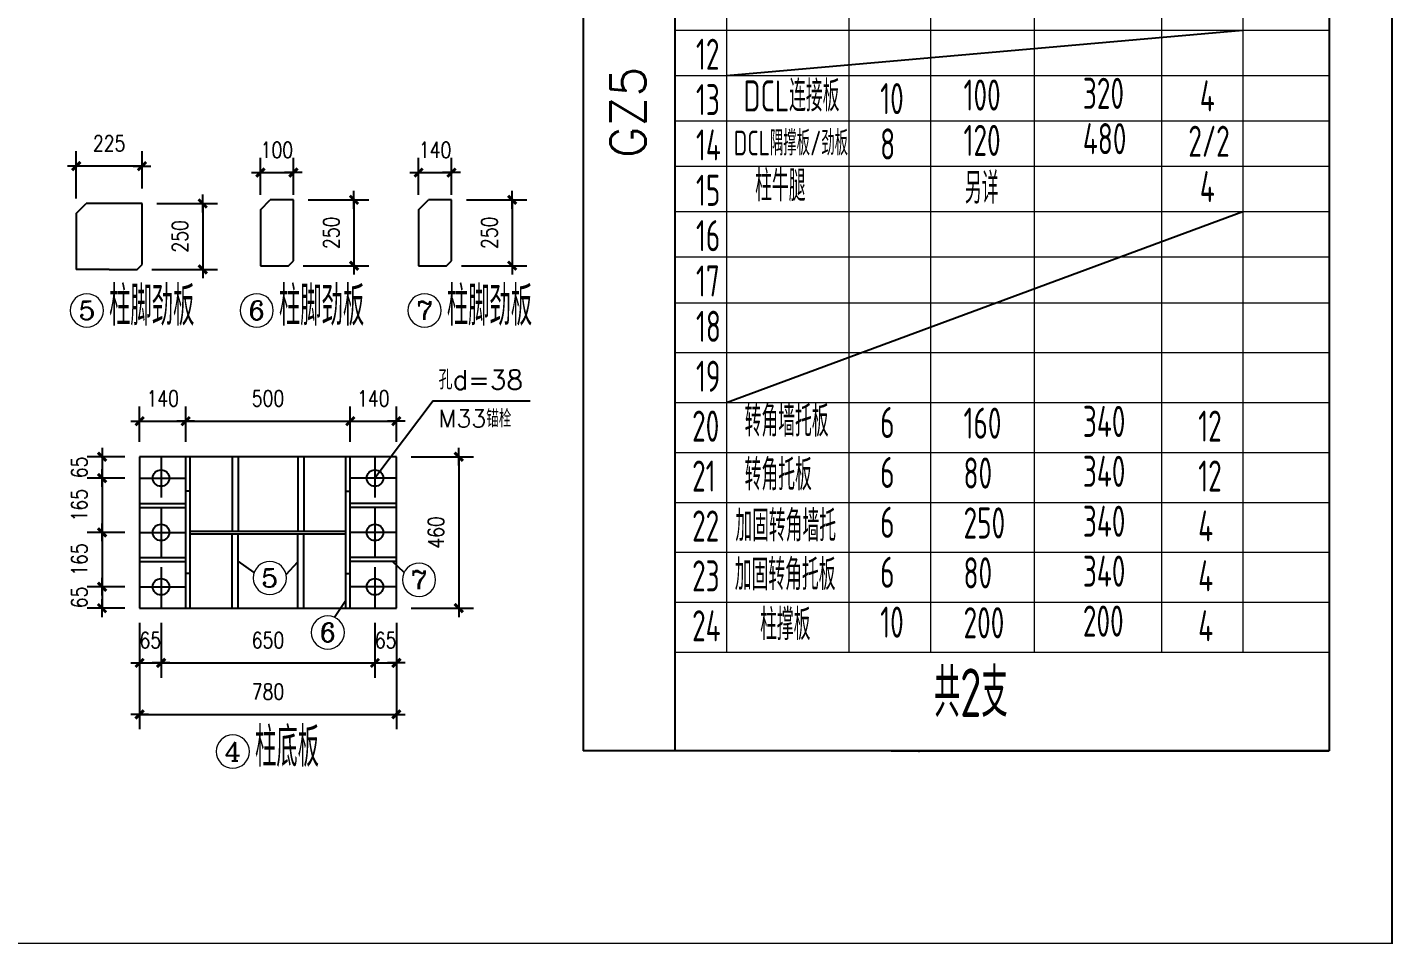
# Model space of a CAD drawing. Header units: millimetres. Extents: x 2451220 to 4527627, y -5186613 to -1639140.
# Drawn here: x 2491681 to 2499972, y -1763030 to -1757518 of the extents above; entities that cross this region are included whole.
import ezdxf
from ezdxf.enums import TextEntityAlignment as Align

# ---------------------------------------------------------------- set-up
doc = ezdxf.new("R2010")
doc.units = ezdxf.units.MM
doc.header["$LTSCALE"] = 1000
doc.header["$PDMODE"] = 34
doc.linetypes.add('CENTER', pattern=[50.8, 31.75, -6.35, 6.35, -6.35])
doc.layers.add('轴线层', color=1, linetype='CENTER', lineweight=15)
doc.layers.add('钢架', color=7, linetype='Continuous', lineweight=25)
doc.styles.add('COMPLEX', font='COMPLEX')
doc.styles.add('DIM_FONT', font='simplex.shx', dxfattribs={"width": 0.8, "bigfont": 'hztxt.shx'})
doc.styles.add('hz', font='gbenor.shx', dxfattribs={"width": 0.75, "height": 100, "bigfont": 'gbcbig.shx'})
doc.styles.get("Standard").update_dxf_attribs({"font": 'txt', "bigfont": 'gbcbig.shx'})
doc.dimstyles.new('WGH(2)', dxfattribs={"dimscale": 1.2, "dimtxt": 100, "dimasz": 0.5, "dimexe": 75, "dimexo": 75, "dimgap": 75, "dimtad": 1, "dimdec": 0, "dimlfac": 0.5, "dimzin": 0, "dimdsep": 46, "dimtxsty": 'DIM_FONT', "dimblk1": '_DIMX', "dimblk2": '_DIMX', "dimsah": 1, "dimcen": 0.09, "dimclrd": 3, "dimclre": 3, "dimclrt": 7, "dimadec": 0, "dimazin": 0, "dimtfac": 1, "dimtdec": 0, "dimtix": 1, "dimtmove": 2, "dimatfit": 3, "dimldrblk": '_DIMX', "dimfxl": 1, "dimtolj": 1, "dimtzin": 0, "dimarcsym": 0})

# ---------------------------------------------------------------- blocks, each defined once
blk = doc.blocks.new('_DIMX')
blk.add_line((-150, 0), (150, 0))
at = {"const_width": 50}
blk.add_lwpolyline([(-70, -70), (70, 70)], dxfattribs=at)
blk = doc.blocks.new('*D2137')
at = {"color": 3, "lineweight": -2}
for p, q in [((2492363.8, -1761136), (2492363.8, -1761468.7)), ((2492493.8, -1761136), (2492493.8, -1761468.7)), ((2492363.4, -1761378.7), (2492363.1, -1761378.7)), ((2492363.8, -1761378.7), (2492493.8, -1761378.7)), ((2492494.1, -1761378.7), (2492494.5, -1761378.7))]:
    blk.add_line(p, q, dxfattribs=at)
at = {"layer": 'Defpoints', "color": 0}
for p in [(2492363.8, -1761046), (2492493.8, -1761046), (2492493.8, -1761378.7)]:
    blk.add_point(p, dxfattribs=at)
at = {"color": 3, "lineweight": -2, "xscale": 0.36, "yscale": 0.36, "zscale": 0.36}
blk.add_blockref('_DIMX', (2492363.8, -1761378.7), dxfattribs=at)
at = {"color": 3, "lineweight": -2, "xscale": 0.36, "yscale": 0.36, "zscale": 0.36, "rotation": 180}
blk.add_blockref('_DIMX', (2492493.8, -1761378.7), dxfattribs=at)
at = {"color": 7, "insert": (2492428.8, -1761240.7), "char_height": 96, "attachment_point": 5, "style": 'DIM_FONT'}
blk.add_mtext('\\A1;65', dxfattribs=at)
blk = doc.blocks.new('*D2138')
at = {"color": 3, "lineweight": -2}
for p, q in [((2492493.8, -1761136), (2492493.8, -1761468.7)), ((2493793.8, -1761136), (2493793.8, -1761468.7)), ((2492494.1, -1761378.7), (2493793.4, -1761378.7))]:
    blk.add_line(p, q, dxfattribs=at)
at = {"layer": 'Defpoints', "color": 0}
for p in [(2492493.8, -1761046), (2493793.8, -1761046), (2493793.8, -1761378.7)]:
    blk.add_point(p, dxfattribs=at)
at = {"color": 3, "lineweight": -2, "xscale": 0.36, "yscale": 0.36, "zscale": 0.36, "rotation": 180}
blk.add_blockref('_DIMX', (2492493.8, -1761378.7), dxfattribs=at)
at = {"color": 3, "lineweight": -2, "xscale": 0.36, "yscale": 0.36, "zscale": 0.36}
blk.add_blockref('_DIMX', (2493793.8, -1761378.7), dxfattribs=at)
at = {"color": 7, "insert": (2493143.8, -1761240.7), "char_height": 96, "attachment_point": 5, "style": 'DIM_FONT'}
blk.add_mtext('\\A1;650', dxfattribs=at)
blk = doc.blocks.new('*D2139')
at = {"color": 3, "lineweight": -2}
for p, q in [((2493793.8, -1761136), (2493793.8, -1761468.7)), ((2493923.8, -1761136), (2493923.8, -1761468.7)), ((2493793.4, -1761378.7), (2493793.1, -1761378.7)), ((2493793.8, -1761378.7), (2493923.8, -1761378.7)), ((2493924.1, -1761378.7), (2493924.5, -1761378.7))]:
    blk.add_line(p, q, dxfattribs=at)
at = {"layer": 'Defpoints', "color": 0}
for p in [(2493793.8, -1761046), (2493923.8, -1761046), (2493923.8, -1761378.7)]:
    blk.add_point(p, dxfattribs=at)
at = {"color": 3, "lineweight": -2, "xscale": 0.36, "yscale": 0.36, "zscale": 0.36}
blk.add_blockref('_DIMX', (2493793.8, -1761378.7), dxfattribs=at)
at = {"color": 3, "lineweight": -2, "xscale": 0.36, "yscale": 0.36, "zscale": 0.36, "rotation": 180}
blk.add_blockref('_DIMX', (2493923.8, -1761378.7), dxfattribs=at)
at = {"color": 7, "insert": (2493858.8, -1761240.7), "char_height": 96, "attachment_point": 5, "style": 'DIM_FONT'}
blk.add_mtext('\\A1;65', dxfattribs=at)
blk = doc.blocks.new('*D2140')
at = {"color": 3, "lineweight": -2}
for p, q in [((2492273.8, -1760126), (2492045.4, -1760126)), ((2492135.4, -1760125.6), (2492135.4, -1760125.3)), ((2492135.4, -1760126), (2492135.4, -1760256)), ((2492273.8, -1760256), (2492045.4, -1760256)), ((2492135.4, -1760256.4), (2492135.4, -1760256.7))]:
    blk.add_line(p, q, dxfattribs=at)
at = {"layer": 'Defpoints', "color": 0}
for p in [(2492363.8, -1760126), (2492135.4, -1760256), (2492363.8, -1760256)]:
    blk.add_point(p, dxfattribs=at)
at = {"color": 3, "lineweight": -2, "xscale": 0.36, "yscale": 0.36, "zscale": 0.36}
for p, rotation in [((2492135.4, -1760126), 270), ((2492135.4, -1760256), 90)]:
    blk.add_blockref('_DIMX', p, dxfattribs=dict(at, rotation=rotation))
at = {"color": 7, "insert": (2491997.4, -1760191), "char_height": 96, "attachment_point": 5, "rotation": 90, "style": 'DIM_FONT'}
blk.add_mtext('\\A1;65', dxfattribs=at)
blk = doc.blocks.new('*D2141')
at = {"color": 3, "lineweight": -2}
for p, q in [((2492273.8, -1760256), (2492045.4, -1760256)), ((2492135.4, -1760255.6), (2492135.4, -1760255.3)), ((2492135.4, -1760256), (2492135.4, -1760586)), ((2492273.8, -1760586), (2492045.4, -1760586)), ((2492135.4, -1760586.4), (2492135.4, -1760586.7))]:
    blk.add_line(p, q, dxfattribs=at)
at = {"layer": 'Defpoints', "color": 0}
for p in [(2492363.8, -1760256), (2492135.4, -1760586), (2492363.8, -1760586)]:
    blk.add_point(p, dxfattribs=at)
at = {"color": 3, "lineweight": -2, "xscale": 0.36, "yscale": 0.36, "zscale": 0.36}
for p, rotation in [((2492135.4, -1760256), 270), ((2492135.4, -1760586), 90)]:
    blk.add_blockref('_DIMX', p, dxfattribs=dict(at, rotation=rotation))
at = {"color": 7, "insert": (2491997.4, -1760421), "char_height": 96, "attachment_point": 5, "rotation": 90, "style": 'DIM_FONT'}
blk.add_mtext('\\A1;165', dxfattribs=at)
blk = doc.blocks.new('*D2142')
at = {"color": 3, "lineweight": -2}
for p, q in [((2492273.8, -1760586), (2492045.4, -1760586)), ((2492135.4, -1760585.6), (2492135.4, -1760585.3)), ((2492135.4, -1760586), (2492135.4, -1760916)), ((2492273.8, -1760916), (2492045.4, -1760916)), ((2492135.4, -1760916.4), (2492135.4, -1760916.7))]:
    blk.add_line(p, q, dxfattribs=at)
at = {"layer": 'Defpoints', "color": 0}
for p in [(2492363.8, -1760586), (2492135.4, -1760916), (2492363.8, -1760916)]:
    blk.add_point(p, dxfattribs=at)
at = {"color": 3, "lineweight": -2, "xscale": 0.36, "yscale": 0.36, "zscale": 0.36}
for p, rotation in [((2492135.4, -1760586), 270), ((2492135.4, -1760916), 90)]:
    blk.add_blockref('_DIMX', p, dxfattribs=dict(at, rotation=rotation))
at = {"color": 7, "insert": (2491997.4, -1760751), "char_height": 96, "attachment_point": 5, "rotation": 90, "style": 'DIM_FONT'}
blk.add_mtext('\\A1;165', dxfattribs=at)
blk = doc.blocks.new('*D2143')
at = {"color": 3, "lineweight": -2}
for p, q in [((2492273.8, -1760916), (2492045.4, -1760916)), ((2492135.4, -1760915.6), (2492135.4, -1760915.3)), ((2492135.4, -1760916), (2492135.4, -1761046)), ((2492273.8, -1761046), (2492045.4, -1761046)), ((2492135.4, -1761046.4), (2492135.4, -1761046.7))]:
    blk.add_line(p, q, dxfattribs=at)
at = {"layer": 'Defpoints', "color": 0}
for p in [(2492363.8, -1760916), (2492135.4, -1761046), (2492363.8, -1761046)]:
    blk.add_point(p, dxfattribs=at)
at = {"color": 3, "lineweight": -2, "xscale": 0.36, "yscale": 0.36, "zscale": 0.36}
for p, rotation in [((2492135.4, -1760916), 270), ((2492135.4, -1761046), 90)]:
    blk.add_blockref('_DIMX', p, dxfattribs=dict(at, rotation=rotation))
at = {"color": 7, "insert": (2491997.4, -1760981), "char_height": 96, "attachment_point": 5, "rotation": 90, "style": 'DIM_FONT'}
blk.add_mtext('\\A1;65', dxfattribs=at)
blk = doc.blocks.new('*D2144')
at = {"color": 3, "lineweight": -2}
for p, q in [((2492363.8, -1760036), (2492363.8, -1759820.3)), ((2492643.8, -1760036), (2492643.8, -1759820.3)), ((2492363.4, -1759910.3), (2492363.1, -1759910.3)), ((2492363.8, -1759910.3), (2492643.8, -1759910.3)), ((2492644.1, -1759910.3), (2492644.5, -1759910.3))]:
    blk.add_line(p, q, dxfattribs=at)
at = {"layer": 'Defpoints', "color": 0}
for p in [(2492643.8, -1759910.3), (2492363.8, -1760126), (2492643.8, -1760126)]:
    blk.add_point(p, dxfattribs=at)
at = {"color": 3, "lineweight": -2, "xscale": 0.36, "yscale": 0.36, "zscale": 0.36}
blk.add_blockref('_DIMX', (2492363.8, -1759910.3), dxfattribs=at)
at = {"color": 3, "lineweight": -2, "xscale": 0.36, "yscale": 0.36, "zscale": 0.36, "rotation": 180}
blk.add_blockref('_DIMX', (2492643.8, -1759910.3), dxfattribs=at)
at = {"color": 7, "insert": (2492503.8, -1759772.3), "char_height": 96, "attachment_point": 5, "style": 'DIM_FONT'}
blk.add_mtext('\\A1;140', dxfattribs=at)
blk = doc.blocks.new('*D2145')
at = {"color": 3, "lineweight": -2}
for p, q in [((2492643.8, -1760036), (2492643.8, -1759820.3)), ((2493643.8, -1760036), (2493643.8, -1759820.3)), ((2492644.1, -1759910.3), (2493643.4, -1759910.3))]:
    blk.add_line(p, q, dxfattribs=at)
at = {"layer": 'Defpoints', "color": 0}
for p in [(2493643.8, -1759910.3), (2492643.8, -1760126), (2493643.8, -1760126)]:
    blk.add_point(p, dxfattribs=at)
at = {"color": 3, "lineweight": -2, "xscale": 0.36, "yscale": 0.36, "zscale": 0.36, "rotation": 180}
blk.add_blockref('_DIMX', (2492643.8, -1759910.3), dxfattribs=at)
at = {"color": 3, "lineweight": -2, "xscale": 0.36, "yscale": 0.36, "zscale": 0.36}
blk.add_blockref('_DIMX', (2493643.8, -1759910.3), dxfattribs=at)
at = {"color": 7, "insert": (2493143.8, -1759772.3), "char_height": 96, "attachment_point": 5, "style": 'DIM_FONT'}
blk.add_mtext('\\A1;500', dxfattribs=at)
blk = doc.blocks.new('*D2146')
at = {"color": 3, "lineweight": -2}
for p, q in [((2493643.8, -1760036), (2493643.8, -1759820.3)), ((2493923.8, -1760036), (2493923.8, -1759820.3)), ((2493643.4, -1759910.3), (2493643.1, -1759910.3)), ((2493643.8, -1759910.3), (2493923.8, -1759910.3)), ((2493924.1, -1759910.3), (2493924.5, -1759910.3))]:
    blk.add_line(p, q, dxfattribs=at)
at = {"layer": 'Defpoints', "color": 0}
for p in [(2493923.8, -1759910.3), (2493643.8, -1760126), (2493923.8, -1760126)]:
    blk.add_point(p, dxfattribs=at)
at = {"color": 3, "lineweight": -2, "xscale": 0.36, "yscale": 0.36, "zscale": 0.36}
blk.add_blockref('_DIMX', (2493643.8, -1759910.3), dxfattribs=at)
at = {"color": 3, "lineweight": -2, "xscale": 0.36, "yscale": 0.36, "zscale": 0.36, "rotation": 180}
blk.add_blockref('_DIMX', (2493923.8, -1759910.3), dxfattribs=at)
at = {"color": 7, "insert": (2493783.8, -1759772.3), "char_height": 96, "attachment_point": 5, "style": 'DIM_FONT'}
blk.add_mtext('\\A1;140', dxfattribs=at)
blk = doc.blocks.new('*D2147')
at = {"color": 3, "lineweight": -2}
for p, q in [((2494013.8, -1760126), (2494392.8, -1760126)), ((2494302.8, -1760126.4), (2494302.8, -1761045.6)), ((2494013.8, -1761046), (2494392.8, -1761046))]:
    blk.add_line(p, q, dxfattribs=at)
at = {"layer": 'Defpoints', "color": 0}
for p in [(2493923.8, -1760126), (2493923.8, -1761046), (2494302.8, -1761046)]:
    blk.add_point(p, dxfattribs=at)
at = {"color": 3, "lineweight": -2, "xscale": 0.36, "yscale": 0.36, "zscale": 0.36}
for p, rotation in [((2494302.8, -1760126), 90), ((2494302.8, -1761046), 270)]:
    blk.add_blockref('_DIMX', p, dxfattribs=dict(at, rotation=rotation))
at = {"color": 7, "insert": (2494164.8, -1760586), "char_height": 96, "attachment_point": 5, "rotation": 90, "style": 'DIM_FONT'}
blk.add_mtext('\\A1;460', dxfattribs=at)
blk = doc.blocks.new('*D2148')
at = {"color": 3, "lineweight": -2}
for p, q in [((2492363.8, -1761136), (2492363.8, -1761781.1)), ((2493923.8, -1761136), (2493923.8, -1761781.1)), ((2492364.1, -1761691.1), (2493923.4, -1761691.1))]:
    blk.add_line(p, q, dxfattribs=at)
at = {"layer": 'Defpoints', "color": 0}
for p in [(2492363.8, -1761046), (2493923.8, -1761046), (2493923.8, -1761691.1)]:
    blk.add_point(p, dxfattribs=at)
at = {"color": 3, "lineweight": -2, "xscale": 0.36, "yscale": 0.36, "zscale": 0.36, "rotation": 180}
blk.add_blockref('_DIMX', (2492363.8, -1761691.1), dxfattribs=at)
at = {"color": 3, "lineweight": -2, "xscale": 0.36, "yscale": 0.36, "zscale": 0.36}
blk.add_blockref('_DIMX', (2493923.8, -1761691.1), dxfattribs=at)
at = {"color": 7, "insert": (2493143.8, -1761553.1), "char_height": 96, "attachment_point": 5, "style": 'DIM_FONT'}
blk.add_mtext('\\A1;780', dxfattribs=at)
blk = doc.blocks.new('*D2164')
at = {"color": 3, "lineweight": -2}
for p, q in [((2492468.6, -1758587.9), (2492837.1, -1758587.9)), ((2492747.1, -1758588.3), (2492747.1, -1758987.5)), ((2492438.6, -1758987.9), (2492837.1, -1758987.9))]:
    blk.add_line(p, q, dxfattribs=at)
at = {"layer": 'Defpoints', "color": 0}
for p in [(2492378.6, -1758587.9), (2492348.6, -1758987.9), (2492747.1, -1758987.9)]:
    blk.add_point(p, dxfattribs=at)
at = {"color": 3, "lineweight": -2, "xscale": 0.36, "yscale": 0.36, "zscale": 0.36}
for p, rotation in [((2492747.1, -1758587.9), 90), ((2492747.1, -1758987.9), 270)]:
    blk.add_blockref('_DIMX', p, dxfattribs=dict(at, rotation=rotation))
at = {"color": 7, "insert": (2492609.1, -1758787.9), "char_height": 96, "attachment_point": 5, "rotation": 90, "style": 'DIM_FONT'}
blk.add_mtext('\\A1;250', dxfattribs=at)
blk = doc.blocks.new('*D2165')
at = {"color": 3, "lineweight": -2}
for p, q in [((2493387.9, -1758565.9), (2493756.4, -1758565.9)), ((2493666.4, -1758566.3), (2493666.4, -1758965.6)), ((2493357.9, -1758965.9), (2493756.4, -1758965.9))]:
    blk.add_line(p, q, dxfattribs=at)
at = {"layer": 'Defpoints', "color": 0}
for p in [(2493297.9, -1758565.9), (2493267.9, -1758965.9), (2493666.4, -1758965.9)]:
    blk.add_point(p, dxfattribs=at)
at = {"color": 3, "lineweight": -2, "xscale": 0.36, "yscale": 0.36, "zscale": 0.36}
for p, rotation in [((2493666.4, -1758565.9), 90), ((2493666.4, -1758965.9), 270)]:
    blk.add_blockref('_DIMX', p, dxfattribs=dict(at, rotation=rotation))
at = {"color": 7, "insert": (2493528.4, -1758765.9), "char_height": 96, "attachment_point": 5, "rotation": 90, "style": 'DIM_FONT'}
blk.add_mtext('\\A1;250', dxfattribs=at)
blk = doc.blocks.new('*D2166')
at = {"color": 3, "lineweight": -2}
for p, q in [((2493097.9, -1758535.9), (2493097.9, -1758310.4)), ((2493297.9, -1758535.9), (2493297.9, -1758310.4)), ((2493097.5, -1758400.4), (2493097.2, -1758400.4)), ((2493097.9, -1758400.4), (2493297.9, -1758400.4)), ((2493298.3, -1758400.4), (2493298.6, -1758400.4))]:
    blk.add_line(p, q, dxfattribs=at)
at = {"layer": 'Defpoints', "color": 0}
for p in [(2493297.9, -1758400.4), (2493097.9, -1758625.9), (2493297.9, -1758625.9)]:
    blk.add_point(p, dxfattribs=at)
at = {"color": 3, "lineweight": -2, "xscale": 0.36, "yscale": 0.36, "zscale": 0.36}
blk.add_blockref('_DIMX', (2493097.9, -1758400.4), dxfattribs=at)
at = {"color": 3, "lineweight": -2, "xscale": 0.36, "yscale": 0.36, "zscale": 0.36, "rotation": 180}
blk.add_blockref('_DIMX', (2493297.9, -1758400.4), dxfattribs=at)
at = {"color": 7, "insert": (2493197.9, -1758262.4), "char_height": 96, "attachment_point": 5, "style": 'DIM_FONT'}
blk.add_mtext('\\A1;100', dxfattribs=at)
blk = doc.blocks.new('*D2167')
at = {"color": 3, "lineweight": -2}
for p, q in [((2491978.6, -1758557.9), (2491978.6, -1758271)), ((2492378.6, -1758497.9), (2492378.6, -1758271)), ((2492378.3, -1758361), (2491979, -1758361))]:
    blk.add_line(p, q, dxfattribs=at)
at = {"layer": 'Defpoints', "color": 0}
for p in [(2491978.6, -1758361), (2492378.6, -1758587.9), (2491978.6, -1758647.9)]:
    blk.add_point(p, dxfattribs=at)
at = {"color": 3, "lineweight": -2, "xscale": 0.36, "yscale": 0.36, "zscale": 0.36, "rotation": 180}
blk.add_blockref('_DIMX', (2491978.6, -1758361), dxfattribs=at)
at = {"color": 3, "lineweight": -2, "xscale": 0.36, "yscale": 0.36, "zscale": 0.36}
blk.add_blockref('_DIMX', (2492378.6, -1758361), dxfattribs=at)
at = {"color": 7, "insert": (2492178.6, -1758223), "char_height": 96, "attachment_point": 5, "style": 'DIM_FONT'}
blk.add_mtext('\\A1;225', dxfattribs=at)
blk = doc.blocks.new('*D2168')
at = {"color": 3, "lineweight": -2}
for p, q in [((2494349, -1758565.9), (2494717.5, -1758565.9)), ((2494627.5, -1758566.3), (2494627.5, -1758965.6)), ((2494319, -1758965.9), (2494717.5, -1758965.9))]:
    blk.add_line(p, q, dxfattribs=at)
at = {"layer": 'Defpoints', "color": 0}
for p in [(2494259, -1758565.9), (2494229, -1758965.9), (2494627.5, -1758965.9)]:
    blk.add_point(p, dxfattribs=at)
at = {"color": 3, "lineweight": -2, "xscale": 0.36, "yscale": 0.36, "zscale": 0.36}
for p, rotation in [((2494627.5, -1758565.9), 90), ((2494627.5, -1758965.9), 270)]:
    blk.add_blockref('_DIMX', p, dxfattribs=dict(at, rotation=rotation))
at = {"color": 7, "insert": (2494489.5, -1758765.9), "char_height": 96, "attachment_point": 5, "rotation": 90, "style": 'DIM_FONT'}
blk.add_mtext('\\A1;250', dxfattribs=at)
blk = doc.blocks.new('*D2169')
at = {"color": 3, "lineweight": -2}
for p, q in [((2494059, -1758535.9), (2494059, -1758310.4)), ((2494259, -1758535.9), (2494259, -1758310.4)), ((2494058.6, -1758400.4), (2494058.3, -1758400.4)), ((2494059, -1758400.4), (2494259, -1758400.4)), ((2494259.3, -1758400.4), (2494259.7, -1758400.4))]:
    blk.add_line(p, q, dxfattribs=at)
at = {"layer": 'Defpoints', "color": 0}
for p in [(2494259, -1758400.4), (2494059, -1758625.9), (2494259, -1758625.9)]:
    blk.add_point(p, dxfattribs=at)
at = {"color": 3, "lineweight": -2, "xscale": 0.36, "yscale": 0.36, "zscale": 0.36}
blk.add_blockref('_DIMX', (2494059, -1758400.4), dxfattribs=at)
at = {"color": 3, "lineweight": -2, "xscale": 0.36, "yscale": 0.36, "zscale": 0.36, "rotation": 180}
blk.add_blockref('_DIMX', (2494259, -1758400.4), dxfattribs=at)
at = {"color": 7, "insert": (2494159, -1758262.4), "char_height": 96, "attachment_point": 5, "style": 'DIM_FONT'}
blk.add_mtext('\\A1;140', dxfattribs=at)
blk = doc.blocks.new('轴线标号')
at = {"lineweight": 13}
blk.add_circle((0, 0), 0.5, dxfattribs=at)
at = {"layer": '钢架', "lineweight": 13, "style": 'COMPLEX', "width": 1.041667}
blk.add_attdef('A', text='', height=0.56, dxfattribs=at).set_placement((-0.25, -0.28), (0.25, -0.28), align=Align.FIT)

msp = doc.modelspace()

# ---------------------------------------------------------------- linework, layer by layer
at = {"color": 1}
for p, q in [((2495058.8, -1753865), (2495058.8, -1761912.9)), ((2495617.8, -1761912.9), (2495617.8, -1754505.8))]:
    msp.add_line(p, q, dxfattribs=at)
for p, q in [((2499592, -1753865), (2499592, -1761912.9)), ((2495929.8, -1757810.9), (2499068, -1757535.4)), ((2491978.6, -1758647.9), (2492038.6, -1758587.9)), ((2492378.6, -1758587.9), (2492038.6, -1758587.9)), ((2492378.6, -1758957.9), (2492378.6, -1758587.9)), ((2493097.9, -1758625.9), (2493157.9, -1758565.9)), ((2493097.9, -1758625.9), (2493097.9, -1758965.9)), ((2493297.9, -1758565.9), (2493157.9, -1758565.9)), ((2493297.9, -1758935.9), (2493297.9, -1758565.9)), ((2494059, -1758625.9), (2494119, -1758565.9)), ((2494059, -1758625.9), (2494059, -1758965.9)), ((2494259, -1758565.9), (2494119, -1758565.9)), ((2494259, -1758935.9), (2494259, -1758565.9)), ((2495929.8, -1759797), (2499068, -1758637.2)), ((2491978.6, -1758647.9), (2491978.6, -1758987.9)), ((2492348.6, -1758987.9), (2492378.6, -1758957.9)), ((2493097.9, -1758965.9), (2493267.9, -1758965.9)), ((2493267.9, -1758965.9), (2493297.9, -1758935.9)), ((2494059, -1758965.9), (2494229, -1758965.9)), ((2494229, -1758965.9), (2494259, -1758935.9)), ((2492178.6, -1758987.9), (2491978.6, -1758987.9)), ((2492178.6, -1758987.9), (2492348.6, -1758987.9)), ((2494148.1, -1759786.4), (2493793.8, -1760256)), ((2494148.1, -1759786.4), (2494736.9, -1759786.4)), ((2492363.8, -1760126), (2492363.8, -1761046)), ((2493923.8, -1760126), (2492363.8, -1760126)), ((2492493.8, -1760126), (2492493.8, -1760374)), ((2492643.8, -1761046), (2492643.8, -1760126)), ((2492671.8, -1761046), (2492671.8, -1760126)), ((2492925.8, -1760126), (2492925.8, -1760578)), ((2492961.8, -1760126), (2492961.8, -1760578)), ((2493325.8, -1760126), (2493325.8, -1760578)), ((2493361.8, -1760126), (2493361.8, -1760578)), ((2493615.8, -1761046), (2493615.8, -1760126)), ((2493643.8, -1761046), (2493643.8, -1760126)), ((2493793.8, -1760126), (2493793.8, -1760374)), ((2493923.8, -1761046), (2493923.8, -1760126)), ((2492363.8, -1760256), (2492643.8, -1760256)), ((2493923.8, -1760256), (2493643.8, -1760256)), ((2492671.8, -1760336), (2492643.8, -1760336)), ((2493615.8, -1760336), (2493643.8, -1760336)), ((2492363.8, -1760409.7), (2492643.8, -1760409.7)), ((2492363.8, -1760433.7), (2492643.8, -1760433.7)), ((2492493.8, -1760433.7), (2492493.8, -1760738.3)), ((2493923.8, -1760409.7), (2493643.8, -1760409.7)), ((2493923.8, -1760433.7), (2493643.8, -1760433.7)), ((2493793.8, -1760433.7), (2493793.8, -1760738.3)), ((2492363.8, -1760586), (2492643.8, -1760586)), ((2492671.8, -1760578), (2493615.8, -1760578)), ((2492671.8, -1760594), (2493615.8, -1760594)), ((2492925.8, -1761046), (2492925.8, -1760594)), ((2492961.8, -1761046), (2492961.8, -1760594)), ((2493325.8, -1761046), (2493325.8, -1760594)), ((2493361.8, -1761046), (2493361.8, -1760594)), ((2493923.8, -1760586), (2493643.8, -1760586)), ((2492363.8, -1760738.3), (2492643.8, -1760738.3)), ((2492363.8, -1760762.3), (2492643.8, -1760762.3)), ((2492493.8, -1760798), (2492493.8, -1761046)), ((2493059.3, -1760829.8), (2492961.8, -1760760.5)), ((2493253.4, -1760841.8), (2493325.8, -1760764.1)), ((2493923.8, -1760738.3), (2493643.8, -1760738.3)), ((2493923.8, -1760762.3), (2493643.8, -1760762.3)), ((2493793.8, -1760798), (2493793.8, -1761046)), ((2493970.5, -1760830.4), (2493899.9, -1760762.3)), ((2492671.8, -1760836), (2492643.8, -1760836)), ((2493615.8, -1760836), (2493643.8, -1760836)), ((2492363.8, -1760916), (2492643.8, -1760916)), ((2493923.8, -1760916), (2493643.8, -1760916)), ((2492363.8, -1761046), (2493923.8, -1761046)), ((2493548.1, -1761101.3), (2493615.8, -1760996.6)), ((2496930.8, -1761912.9), (2499592, -1761912.9))]:
    msp.add_line(p, q)
at = {"lineweight": -3}
msp.add_line((2499592, -1761912.9), (2495058.8, -1761912.9), dxfattribs=at)
msp.add_lwpolyline([(2499972, -1763085.3), (2483552.7, -1763085.3), (2483552.7, -1750128.4), (2499972, -1750128.4)], close=True)
for centre in [(2492493.8, -1760256), (2493793.8, -1760256), (2492493.8, -1760586), (2493793.8, -1760586), (2492493.8, -1760916), (2493793.8, -1760916)]:
    msp.add_circle(centre, 50)
at = {"layer": '钢架', "lineweight": 13}
for p, q in [((2495929.8, -1753865), (2495929.8, -1761313)), ((2496673.4, -1753865), (2496673.4, -1759519)), ((2497798.8, -1753865), (2497798.8, -1759797)), ((2498572.8, -1753865), (2498572.8, -1761313)), ((2499068, -1753865), (2499068, -1761313)), ((2497169.3, -1757260), (2497169.3, -1759463.7)), ((2497169.3, -1757260), (2497169.3, -1761313)), ((2495617.8, -1757535.4), (2499592, -1757535.4)), ((2495617.8, -1757535.4), (2499592, -1757535.4)), ((2495617.8, -1757810.9), (2499592, -1757810.9)), ((2495617.8, -1757810.9), (2499592, -1757810.9)), ((2495617.8, -1757810.9), (2499592, -1757810.9)), ((2495617.8, -1757810.9), (2499592, -1757810.9)), ((2497169.3, -1758038.7), (2497169.3, -1758060.8)), ((2495617.8, -1758086.3), (2499592, -1758086.3)), ((2495617.8, -1758086.3), (2499592, -1758086.3)), ((2495617.8, -1758361.7), (2499592, -1758361.7)), ((2495617.8, -1758361.7), (2499592, -1758361.7)), ((2495617.8, -1758361.7), (2499592, -1758361.7)), ((2495617.8, -1758361.7), (2499592, -1758361.7)), ((2495617.8, -1758637.2), (2499592, -1758637.2)), ((2495617.8, -1758637.2), (2499592, -1758637.2)), ((2495617.8, -1758637.2), (2499592, -1758637.2)), ((2495617.8, -1758637.2), (2499592, -1758637.2)), ((2495617.8, -1758912.6), (2499592, -1758912.6)), ((2495617.8, -1758912.6), (2499592, -1758912.6)), ((2495617.8, -1758912.6), (2499592, -1758912.6)), ((2495617.8, -1758912.6), (2499592, -1758912.6)), ((2495617.8, -1759190.6), (2499592, -1759190.6)), ((2495617.8, -1759493.8), (2499592, -1759493.8)), ((2495617.8, -1759493.8), (2499592, -1759493.8)), ((2495617.8, -1759493.8), (2499592, -1759493.8)), ((2495617.8, -1759493.8), (2499592, -1759493.8)), ((2495617.8, -1759493.8), (2499592, -1759493.8)), ((2496673.4, -1759519), (2496673.4, -1761313)), ((2495617.8, -1759797), (2499592, -1759797)), ((2497798.8, -1759789.7), (2497798.8, -1761313)), ((2497798.8, -1759797), (2497798.8, -1761313)), ((2495617.8, -1760100.2), (2499592, -1760100.2)), ((2497798.8, -1760092.9), (2497798.8, -1761313)), ((2495617.8, -1760403.4), (2499592, -1760403.4)), ((2495617.8, -1760403.4), (2499592, -1760403.4)), ((2497798.8, -1760396.1), (2497798.8, -1760704.7)), ((2497798.8, -1760403.4), (2497798.8, -1761030.9)), ((2495617.8, -1760706.6), (2499592, -1760706.6)), ((2497798.8, -1760699.3), (2497798.8, -1761007.9)), ((2497798.8, -1760924), (2497798.8, -1760932.7)), ((2495617.8, -1761009.8), (2499592, -1761009.8)), ((2497798.8, -1761002.5), (2497798.8, -1761311.1)), ((2497798.8, -1761227.2), (2497798.8, -1761235.9)), ((2495617.8, -1761313), (2499592, -1761313)), ((2497098, -1761912.9), (2497098, -1761921.6))]:
    msp.add_line(p, q, dxfattribs=at)

# ---------------------------------------------------------------- block references
ref = msp.add_blockref('轴线标号', (2492043.1, -1759237.4), dxfattribs=dict(xscale=-201.8218843135983, yscale=201.8218843135983, zscale=201.8218843136332))
ref.add_attrib('A', '5', dxfattribs={"layer": '钢架', "lineweight": 13, "height": 113, "style": 'COMPLEX', "width": 1.339286}).set_placement((2491992.7, -1759293.9), (2492093.6, -1759293.9), align=Align.FIT)
ref = msp.add_blockref('轴线标号', (2493075.3, -1759237.4), dxfattribs=dict(xscale=-201.8218843135983, yscale=201.8218843135983, zscale=201.8218843136332))
ref.add_attrib('A', '6', dxfattribs={"layer": '钢架', "lineweight": 13, "height": 113, "style": 'COMPLEX', "width": 1.339286}).set_placement((2493024.9, -1759293.9), (2493125.8, -1759293.9), align=Align.FIT)
ref = msp.add_blockref('轴线标号', (2494095.3, -1759237.4), dxfattribs=dict(xscale=-201.8218843135983, yscale=201.8218843135983, zscale=201.8218843136332))
ref.add_attrib('A', '7', dxfattribs={"layer": '钢架', "lineweight": 13, "height": 113, "style": 'COMPLEX', "width": 1.339286}).set_placement((2494044.9, -1759293.9), (2494145.8, -1759293.9), align=Align.FIT)
ref = msp.add_blockref('轴线标号', (2493154.7, -1760862.9), dxfattribs=dict(xscale=-201.8218843135983, yscale=201.8218843135983, zscale=201.8218843136332))
ref.add_attrib('A', '5', dxfattribs={"layer": '钢架', "lineweight": 13, "height": 113, "style": 'COMPLEX', "width": 1.339286}).set_placement((2493104.2, -1760919.4), (2493205.1, -1760919.4), align=Align.FIT)
ref = msp.add_blockref('轴线标号', (2494061.6, -1760873.6), dxfattribs=dict(xscale=-201.8218843135983, yscale=201.8218843135983, zscale=201.8218843136332))
ref.add_attrib('A', '7', dxfattribs={"layer": '钢架', "lineweight": 13, "height": 113, "style": 'COMPLEX', "width": 1.339286}).set_placement((2494011.2, -1760930.2), (2494112.1, -1760930.2), align=Align.FIT)
ref = msp.add_blockref('轴线标号', (2493507.4, -1761193.7), dxfattribs=dict(xscale=-201.8218843135983, yscale=201.8218843135983, zscale=201.8218843136332))
ref.add_attrib('A', '6', dxfattribs={"layer": '钢架', "lineweight": 13, "height": 113, "style": 'COMPLEX', "width": 1.339286}).set_placement((2493456.9, -1761250.2), (2493557.8, -1761250.2), align=Align.FIT)
ref = msp.add_blockref('轴线标号', (2492929.8, -1761917.3), dxfattribs=dict(xscale=-201.8218843135983, yscale=201.8218843135983, zscale=201.8218843136332))
ref.add_attrib('A', '4', dxfattribs={"layer": '钢架', "lineweight": 13, "height": 113, "style": 'COMPLEX', "width": 1.171875}).set_placement((2492879.4, -1761973.8), (2492980.3, -1761973.8), align=Align.FIT)

# ---------------------------------------------------------------- texts
at = {"layer": '轴线层', "color": 4, "linetype": 'ByBlock', "insert": (2495225.8, -1758312.1), "char_height": 212.47, "attachment_point": 1, "rotation": 90}
msp.add_mtext_dynamic_manual_height_columns('GZ5', width=1139.904, gutter_width=12.5, heights=[0], dxfattribs=at).dxf.set("width", 1245.869)
at = {"layer": '轴线层', "color": 0, "linetype": 'ByBlock', "attachment_point": 1}
for s, insert, char_height, own_width in [('孔d=38', (2494180.4, -1759599.7), 117.6, 1446.473), ('M33锚栓', (2494179.8, -1759841.3), 105.84, 1301.826)]:
    msp.add_mtext_dynamic_manual_height_columns(s, width=1506.743, gutter_width=12.5, heights=[336], dxfattribs=dict(at, insert=insert, char_height=char_height)).dxf.set("width", own_width)
at = {"layer": '钢架', "lineweight": 13, "attachment_point": 1, "style": 'hz'}
for s, insert, char_height, width in [('12', (2495744.3, -1757587.2), 188.86, 774.007), ('13', (2495744.3, -1757862.6), 188.86, 774.007), ('DCL连接板', (2496032.7, -1757840.3), 188.86, 774.007), ('\\pi400,t600;    10', (2496156.5, -1757856.6), 188.863, 1172.138), ('\\pi400,t600;    100', (2496662.9, -1757834.8), 188.863, 1172.138), ('\\pi400,t600;    320', (2497388.2, -1757824.5), 188.863, 1172.138), ('\\pi400,t600;    4', (2498098.9, -1757840.1), 188.863, 1172.138), ('14', (2495744.3, -1758138), 188.86, 774.007), ('DCL隅撑板/劲板', (2495973.7, -1758145.7), 150, 774.007), ('\\pi400,t600;    8', (2496156.5, -1758132.1), 188.863, 1172.138), ('\\pi400,t600;    120', (2496662.9, -1758110.2), 188.863, 1172.138), ('\\pi400,t600;    480', (2497388.2, -1758099.9), 188.863, 1172.138), ('\\pi400,t600;    2/2', (2498028.9, -1758115.6), 188.863, 1172.138), (' 柱牛腿', (2496027.2, -1758385.4), 188.86, 774.007), (' 另详', (2497301.6, -1758399.5), 188.86, 774.007), ('\\pi400,t600;    4', (2498098.9, -1758391), 188.863, 1172.138), ('15', (2495744.3, -1758413.4), 188.86, 774.007), ('16', (2495744.3, -1758688.9), 188.86, 774.007), ('17', (2495744.3, -1758964.3), 188.86, 774.007), ('柱脚劲板', (2492178.2, -1759089.5), 240, 983.576), ('柱脚劲板', (2493210.4, -1759089.5), 240, 983.576), ('柱脚劲板', (2494230.4, -1759089.5), 240, 983.576), ('18', (2495744.3, -1759239.7), 188.86, 774.007), ('19', (2495744.3, -1759542.9), 188.86, 774.007), ('转角墙托板', (2496040.3, -1759815), 188.86, 774.007), ('20', (2495720.9, -1759846.1), 188.86, 774.007), ('\\pi400,t600;    6', (2496156.5, -1759823.7), 188.863, 1172.138), ('\\pi400,t600;    160', (2496662.9, -1759827.7), 188.863, 1172.138), ('\\pi400,t600;    340', (2497388.2, -1759817.4), 188.863, 1172.138), ('\\pi400,t600;  12', (2498242.6, -1759845.8), 188.863, 1172.138), ('转角托板', (2496040.3, -1760141.5), 188.86, 774.007), ('\\pi400,t600;    6', (2496156.5, -1760126.9), 188.863, 1172.138), ('\\pi400,t600;    80', (2496662.9, -1760130.9), 188.863, 1172.138), ('\\pi400,t600;    340', (2497388.2, -1760120.6), 188.863, 1172.138), ('21', (2495720.9, -1760149.3), 188.86, 774.007), ('\\pi400,t600;  12', (2498242.6, -1760149), 188.863, 1172.138), ('22', (2495720.9, -1760452.5), 188.86, 774.007), ('加固转角墙托', (2495983.7, -1760451.5), 188.86, 774.007), ('\\pi400,t600;    6', (2496156.5, -1760430.1), 188.863, 1172.138), ('\\pi400,t600;    250', (2496662.9, -1760434.1), 188.863, 1172.138), ('\\pi400,t600;    340', (2497388.2, -1760423.8), 188.863, 1172.138), ('\\pi400,t600;  4', (2498242.6, -1760452.2), 188.863, 1172.138), ('23', (2495720.9, -1760755.7), 188.86, 774.007), ('加固转角托板', (2495980.3, -1760747.9), 188.86, 774.007), ('\\pi400,t600;    6', (2496156.5, -1760733.3), 188.863, 1172.138), ('\\pi400,t600;    80', (2496662.9, -1760737.3), 188.863, 1172.138), ('\\pi400,t600;    340', (2497388.2, -1760727), 188.863, 1172.138), ('\\pi400,t600;  4', (2498242.6, -1760755.4), 188.863, 1172.138), ('  柱撑板', (2495980.3, -1761051.1), 188.86, 774.007), ('\\pi400,t600;    10', (2496156.5, -1761036.5), 188.863, 1172.138), ('\\pi400,t600;    200', (2496662.9, -1761040.5), 188.863, 1172.138), ('\\pi400,t600;    200', (2497388.2, -1761030.2), 188.863, 1172.138), ('24', (2495720.9, -1761058.9), 188.86, 774.007), ('\\pi400,t600;  4', (2498242.6, -1761058.6), 188.863, 1172.138), ('共2支', (2497190.5, -1761411.8), 295.1, 946.647), ('柱底板', (2493064.9, -1761769.4), 240, 983.576)]:
    msp.add_mtext(s, dxfattribs=dict(at, insert=insert, char_height=char_height, width=width))

# ---------------------------------------------------------------- dimensions: what is measured, and where the dimension line sits
for base, p1, p2, text, picture, middle in [((2491978.6, -1758361), (2492378.6, -1758587.9), (2491978.6, -1758647.9), '225', '*D2167', (2492178.6, -1758223)), ((2493297.9, -1758400.4), (2493097.9, -1758625.9), (2493297.9, -1758625.9), '100', '*D2166', (2493197.9, -1758262.4)), ((2494259, -1758400.4), (2494059, -1758625.9), (2494259, -1758625.9), '140', '*D2169', (2494159, -1758262.4))]:
    dim = msp.add_linear_dim(base=base, p1=p1, p2=p2, text=text, dimstyle='WGH(2)', override={"dimtxt": 80, "dimasz": 0.3})
    dim.commit()
    dim.dimension.update_dxf_attribs({"geometry": picture, "text_midpoint": middle})
for base, p1, p2, picture, middle in [((2492747.1, -1758987.9), (2492378.6, -1758587.9), (2492348.6, -1758987.9), '*D2164', (2492609.1, -1758787.9)), ((2493666.4, -1758965.9), (2493297.9, -1758565.9), (2493267.9, -1758965.9), '*D2165', (2493528.4, -1758765.9)), ((2494627.5, -1758965.9), (2494259, -1758565.9), (2494229, -1758965.9), '*D2168', (2494489.5, -1758765.9))]:
    dim = msp.add_linear_dim(base=base, p1=p1, p2=p2, angle=90, text='250', dimstyle='WGH(2)', override={"dimtxt": 80, "dimasz": 0.3})
    dim.commit()
    dim.dimension.update_dxf_attribs({"geometry": picture, "text_midpoint": middle})
for base, p1, p2, picture, middle in [((2492643.8, -1759910.3), (2492363.8, -1760126), (2492643.8, -1760126), '*D2144', (2492503.8, -1759772.3)), ((2493643.8, -1759910.3), (2492643.8, -1760126), (2493643.8, -1760126), '*D2145', (2493143.8, -1759772.3)), ((2493923.8, -1759910.3), (2493643.8, -1760126), (2493923.8, -1760126), '*D2146', (2493783.8, -1759772.3)), ((2492493.8, -1761378.7), (2492363.8, -1761046), (2492493.8, -1761046), '*D2137', (2492428.8, -1761240.7)), ((2493923.8, -1761691.1), (2492363.8, -1761046), (2493923.8, -1761046), '*D2148', (2493143.8, -1761553.1)), ((2493793.8, -1761378.7), (2492493.8, -1761046), (2493793.8, -1761046), '*D2138', (2493143.8, -1761240.7)), ((2493923.8, -1761378.7), (2493793.8, -1761046), (2493923.8, -1761046), '*D2139', (2493858.8, -1761240.7))]:
    dim = msp.add_linear_dim(base=base, p1=p1, p2=p2, dimstyle='WGH(2)', override={"dimtxt": 80, "dimasz": 0.3})
    dim.commit()
    dim.dimension.update_dxf_attribs({"geometry": picture, "text_midpoint": middle})
for base, p1, p2, picture, middle in [((2492135.4, -1760256), (2492363.8, -1760126), (2492363.8, -1760256), '*D2140', (2491997.4, -1760191)), ((2494302.8, -1761046), (2493923.8, -1760126), (2493923.8, -1761046), '*D2147', (2494164.8, -1760586)), ((2492135.4, -1760586), (2492363.8, -1760256), (2492363.8, -1760586), '*D2141', (2491997.4, -1760421)), ((2492135.4, -1760916), (2492363.8, -1760586), (2492363.8, -1760916), '*D2142', (2491997.4, -1760751)), ((2492135.4, -1761046), (2492363.8, -1760916), (2492363.8, -1761046), '*D2143', (2491997.4, -1760981))]:
    dim = msp.add_linear_dim(base=base, p1=p1, p2=p2, angle=90, dimstyle='WGH(2)', override={"dimtxt": 80, "dimasz": 0.3})
    dim.commit()
    dim.dimension.update_dxf_attribs({"geometry": picture, "text_midpoint": middle})

doc.saveas('drawing.dxf')
